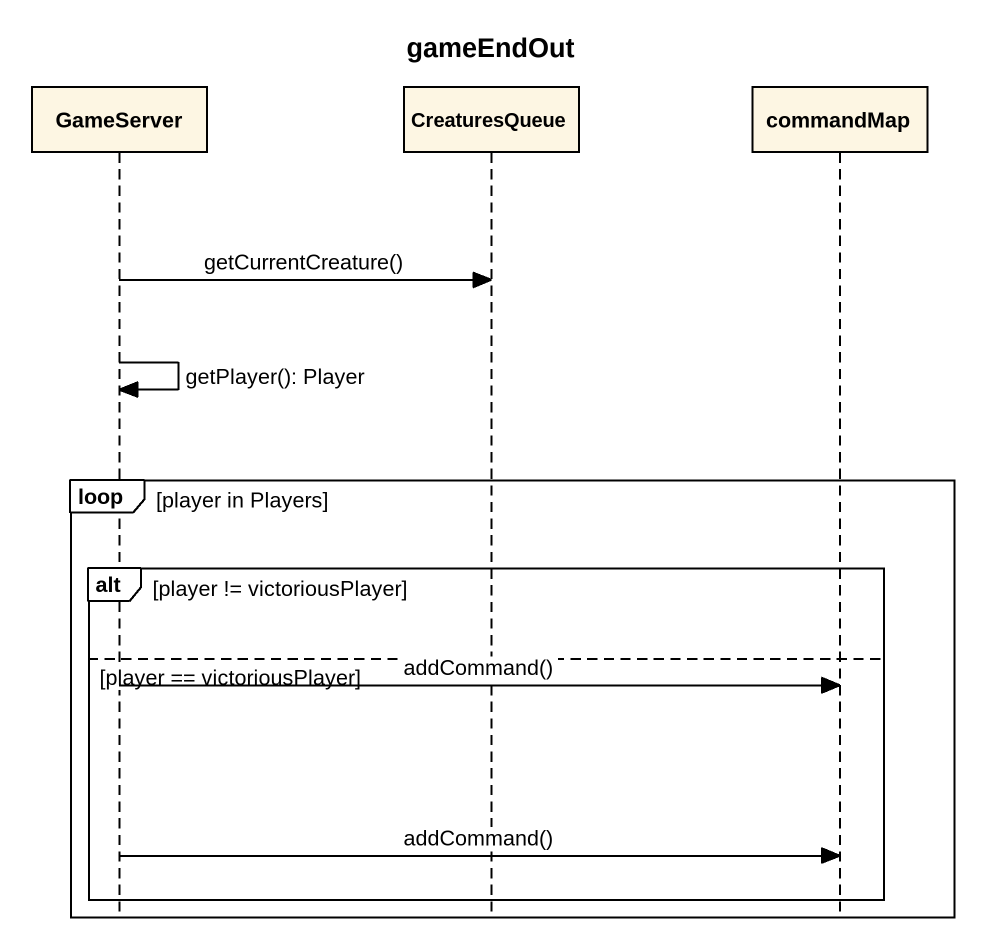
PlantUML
@startuml
title gameEndOut
hide footbox
participant GameServer
participant CreaturesQueue
participant commandMap

GameServer -> CreaturesQueue : getCurrentCreature()
GameServer -> GameServer : getPlayer(): Player
loop player in Players
  alt player != victoriousPlayer
  else player == victoriousPlayer
    GameServer -> commandMap : addCommand()
    GameServer -> commandMap : addCommand()
  end
end
@enduml
